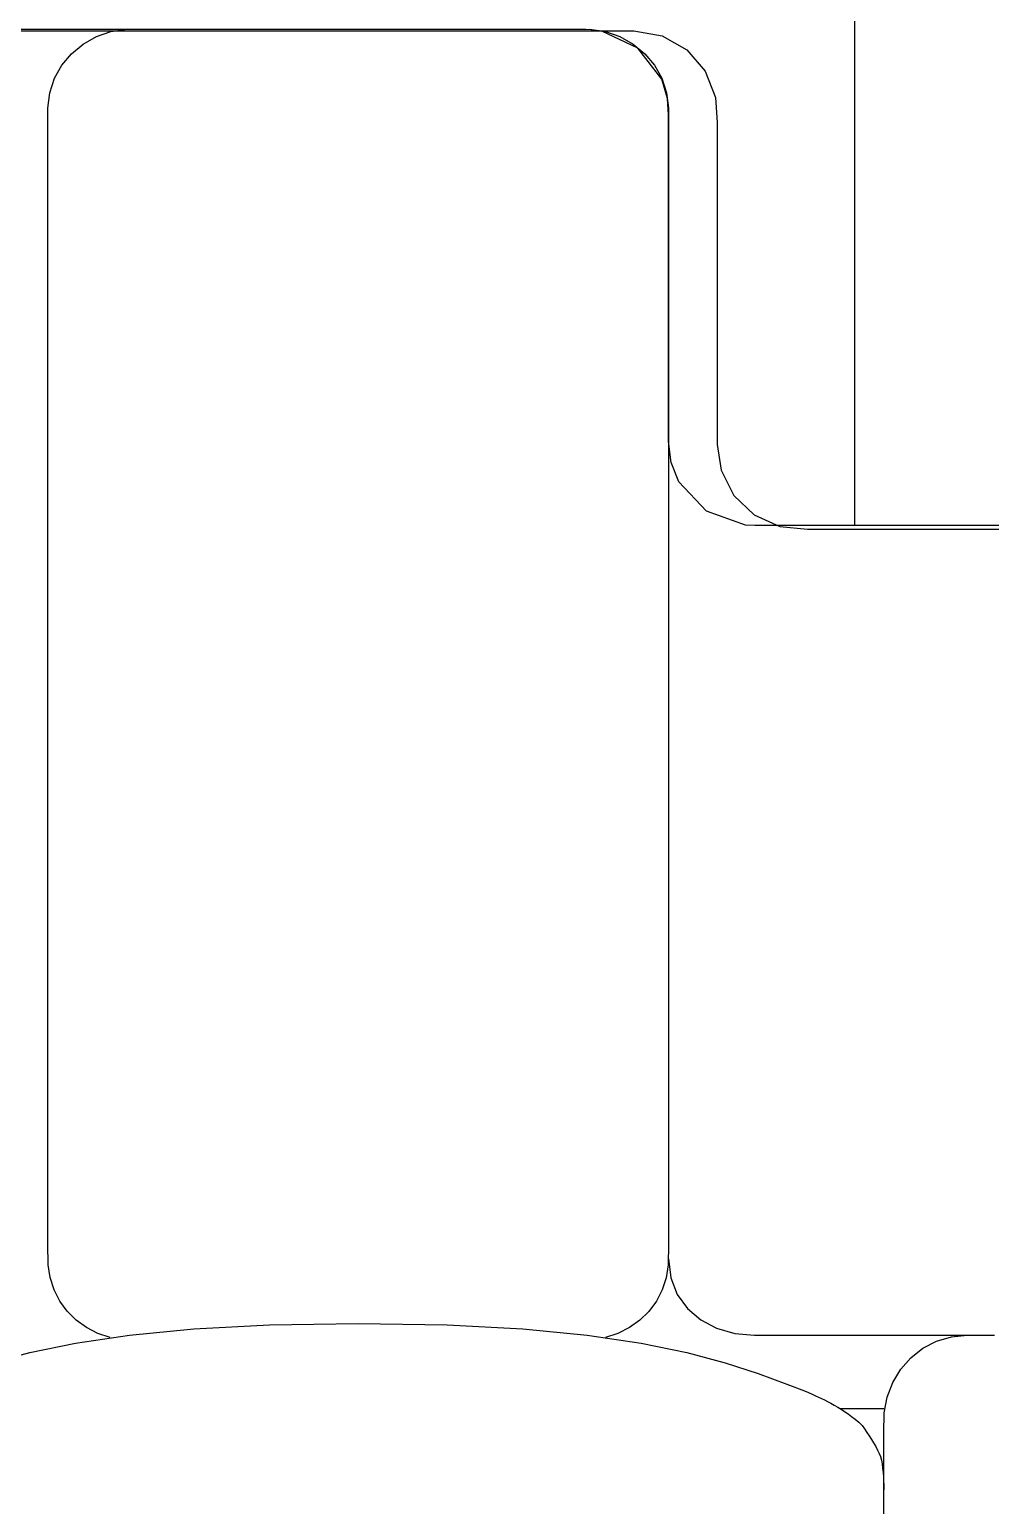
# Model space of a CAD drawing. Extents: x 1 to 47.7, y 0.2 to 35.
# Drawn here: x 42.253 to 42.598, y 11.405 to 11.935 of the extents above; entities that cross this region are included whole.
import ezdxf

# ---------------------------------------------------------------- set-up
doc = ezdxf.new("R2010")
doc.units = 0
doc.header["$MEASUREMENT"] = 0
for name, color, linetype in [('5_1___24__TARGET_LEDS___12', 7, 'CONTINUOUS'), ('6_1__EMPTY_IO_BOARD_POSITI', 7, 'CONTINUOUS'), ('6_2___8__INDEPENDENT_INPUT', 7, 'CONTINUOUS'), ('6_3___8__OPTOISO_INDEPENDE', 7, 'CONTINUOUS'), ('6_4___24__OPTOISO_INDEPEND', 7, 'CONTINUOUS'), ('6_5___8__INDEPENDENT_INPUT', 7, 'CONTINUOUS'), ('6_6___8__INDEPENDENT_INPUT', 7, 'CONTINUOUS'), ('6_7___8__OPTOISO_INDEPENDE', 7, 'CONTINUOUS'), ('6_8___8__OPTOISO_INDEPENDE', 7, 'CONTINUOUS'), ('8_0_____DWG', 7, 'CONTINUOUS')]:
    doc.layers.add(name, color=color, linetype=linetype)

msp = doc.modelspace()

# ---------------------------------------------------------------- linework, layer by layer
at = {"layer": '5_1___24__TARGET_LEDS___12'}
for points in [[(42.48211, 11.78713), (42.48211, 11.78919), (42.48211, 11.79492), (42.48211, 11.80364), (42.48211, 11.81467), (42.48211, 11.86831), (42.48211, 11.89133), (42.48211, 11.89951), (42.48211, 11.90456), (42.48177, 11.91035), (42.47975, 11.91728), (42.4712, 11.92846), (42.45817, 11.93454), (42.45443, 11.93505), (42.45251, 11.93513), (42.45009, 11.93513), (42.44532, 11.93513), (42.43783, 11.93513), (42.42767, 11.93513), (42.41489, 11.93513), (42.39955, 11.93513), (42.38171, 11.93513), (42.36141, 11.93513), (42.33873, 11.93513), (42.3137, 11.93513), (42.28639, 11.93513), (42.25686, 11.93513), (42.22515, 11.93513)], [(42.28172, 11.46532), (42.27728, 11.46681), (42.27319, 11.46893), (42.26951, 11.47162), (42.2663, 11.47481), (42.26361, 11.47846), (42.26153, 11.48249), (42.26009, 11.48685), (42.25937, 11.49149), (42.2593, 11.49898), (42.2593, 11.53122), (42.2593, 11.58531), (42.2593, 11.65298), (42.2593, 11.72596), (42.2593, 11.796), (42.2593, 11.85481), (42.2593, 11.89413), (42.25931, 11.90688), (42.26002, 11.91245), (42.26174, 11.91763), (42.26437, 11.92234), (42.26782, 11.92648), (42.27197, 11.92994), (42.27672, 11.93262), (42.28198, 11.93443), (42.28763, 11.93526)], [(42.45383, 11.93526), (42.45948, 11.93443), (42.46474, 11.93262), (42.46949, 11.92994), (42.47364, 11.92648), (42.47708, 11.92234), (42.47971, 11.91763), (42.48143, 11.91245), (42.48214, 11.90688), (42.48215, 11.89413), (42.48215, 11.85481), (42.48215, 11.796), (42.48215, 11.72596), (42.48215, 11.65298), (42.48215, 11.58531), (42.48215, 11.53122), (42.48215, 11.49898), (42.48207, 11.49148), (42.48135, 11.48682), (42.4799, 11.48244), (42.47779, 11.47839), (42.47508, 11.47475), (42.47183, 11.47156), (42.46811, 11.46889), (42.46398, 11.46679), (42.4595, 11.46532)], [(42.64725, 11.75697), (42.59471, 11.75697), (42.57012, 11.75697), (42.54837, 11.75697), (42.53078, 11.75697), (42.51861, 11.75697), (42.51318, 11.75697), (42.50986, 11.75712), (42.49575, 11.76212), (42.48587, 11.77275), (42.48312, 11.77959), (42.48215, 11.78713)], [(42.48215, 11.49356), (42.48296, 11.4868), (42.48529, 11.48085), (42.48893, 11.4758), (42.49371, 11.47172), (42.49944, 11.46871), (42.50594, 11.46684), (42.51302, 11.46619), (42.51725, 11.46619), (42.52818, 11.46619), (42.54311, 11.46619), (42.55938, 11.46619), (42.57431, 11.46619), (42.58523, 11.46619), (42.58946, 11.46619)], [(42.23899, 11.45627), (42.25281, 11.45994), (42.26919, 11.4633), (42.28865, 11.46618), (42.31172, 11.46844), (42.33892, 11.46991), (42.37078, 11.47044), (42.40264, 11.46991), (42.42984, 11.46844), (42.45291, 11.46618), (42.47236, 11.4633), (42.48874, 11.45994), (42.50256, 11.45627), (42.51434, 11.45246), (42.52462, 11.44865), (42.53094, 11.44617), (42.53244, 11.44555), (42.53377, 11.44498), (42.53496, 11.44446), (42.53607, 11.44395), (42.53714, 11.44344), (42.53819, 11.44291), (42.53929, 11.44235), (42.54045, 11.44173), (42.54169, 11.44107), (42.54292, 11.44036), (42.54415, 11.4396), (42.54539, 11.43879), (42.54663, 11.43793), (42.54789, 11.437), (42.54917, 11.43601), (42.55048, 11.43494), (42.5517, 11.43379), (42.5525, 11.43254), (42.55333, 11.43128), (42.55417, 11.43001), (42.555, 11.42874), (42.55581, 11.42747), (42.55657, 11.42621), (42.55726, 11.42495), (42.55785, 11.4237), (42.55828, 11.42256), (42.55859, 11.42134), (42.55884, 11.41996), (42.55905, 11.41848), (42.55921, 11.41692), (42.55932, 11.41532), (42.5594, 11.41372), (42.55945, 11.41215), (42.55946, 11.41065)], [(42.55943, 11.39957), (42.55943, 11.43097), (42.55957, 11.43827), (42.56063, 11.44397), (42.56266, 11.44925), (42.56555, 11.454), (42.5692, 11.45811), (42.57351, 11.46149), (42.57839, 11.46404), (42.58373, 11.46564), (42.58944, 11.46619), (42.58991, 11.46619), (42.59117, 11.46619), (42.59297, 11.46619), (42.59508, 11.46619), (42.59724, 11.46619), (42.59923, 11.46619)], [(42.54367, 11.43989), (42.55946, 11.43989)]]:
    msp.add_lwpolyline(points, dxfattribs=at)
at = {"layer": '6_1__EMPTY_IO_BOARD_POSITI'}
msp.add_lwpolyline([(42.21488, 11.93472), (42.26122, 11.93472), (42.30333, 11.93472), (42.34106, 11.93472), (42.37426, 11.93472), (42.40277, 11.93472), (42.42644, 11.93472), (42.44512, 11.93472), (42.45865, 11.93472), (42.46688, 11.93472), (42.46966, 11.93472), (42.47994, 11.9329), (42.48871, 11.92785), (42.4953, 11.92025), (42.49905, 11.91075), (42.49966, 11.90178), (42.49966, 11.89199), (42.49966, 11.87712), (42.49966, 11.83965), (42.49966, 11.82078), (42.49966, 11.80432), (42.49966, 11.79212), (42.49966, 11.78607), (42.50101, 11.77683), (42.50564, 11.7678), (42.51291, 11.76087), (42.52218, 11.75667), (42.53208, 11.75572), (42.53786, 11.75572), (42.54661, 11.75572), (42.5579, 11.75572), (42.5713, 11.75572), (42.60279, 11.75572)], dxfattribs=at)
at = {"layer": '6_2___8__INDEPENDENT_INPUT'}
for points in [[(42.48211, 11.78713), (42.48211, 11.78919), (42.48211, 11.79492), (42.48211, 11.80364), (42.48211, 11.81467), (42.48211, 11.86831), (42.48211, 11.89133), (42.48211, 11.89951), (42.48211, 11.90456), (42.48177, 11.91035), (42.47975, 11.91728), (42.4712, 11.92846), (42.45817, 11.93454), (42.45443, 11.93505), (42.45251, 11.93513), (42.45009, 11.93513), (42.44532, 11.93513), (42.43783, 11.93513), (42.42767, 11.93513), (42.41489, 11.93513), (42.39955, 11.93513), (42.38171, 11.93513), (42.36141, 11.93513), (42.33873, 11.93513), (42.3137, 11.93513), (42.28639, 11.93513), (42.25686, 11.93513), (42.22515, 11.93513)], [(42.28172, 11.46532), (42.27728, 11.46681), (42.27319, 11.46893), (42.26951, 11.47162), (42.2663, 11.47481), (42.26361, 11.47846), (42.26153, 11.48249), (42.26009, 11.48685), (42.25937, 11.49149), (42.2593, 11.49898), (42.2593, 11.53122), (42.2593, 11.58531), (42.2593, 11.65298), (42.2593, 11.72596), (42.2593, 11.796), (42.2593, 11.85481), (42.2593, 11.89413), (42.25931, 11.90688), (42.26002, 11.91245), (42.26174, 11.91763), (42.26437, 11.92234), (42.26782, 11.92648), (42.27197, 11.92994), (42.27672, 11.93262), (42.28198, 11.93443), (42.28763, 11.93526)], [(42.45383, 11.93526), (42.45948, 11.93443), (42.46474, 11.93262), (42.46949, 11.92994), (42.47364, 11.92648), (42.47708, 11.92234), (42.47971, 11.91763), (42.48143, 11.91245), (42.48214, 11.90688), (42.48215, 11.89413), (42.48215, 11.85481), (42.48215, 11.796), (42.48215, 11.72596), (42.48215, 11.65298), (42.48215, 11.58531), (42.48215, 11.53122), (42.48215, 11.49898), (42.48207, 11.49148), (42.48135, 11.48682), (42.4799, 11.48244), (42.47779, 11.47839), (42.47508, 11.47475), (42.47183, 11.47156), (42.46811, 11.46889), (42.46398, 11.46679), (42.4595, 11.46532)], [(42.64725, 11.75697), (42.59471, 11.75697), (42.57012, 11.75697), (42.54837, 11.75697), (42.53078, 11.75697), (42.51861, 11.75697), (42.51318, 11.75697), (42.50986, 11.75712), (42.49575, 11.76212), (42.48587, 11.77275), (42.48312, 11.77959), (42.48215, 11.78713)], [(42.48215, 11.49356), (42.48296, 11.4868), (42.48529, 11.48085), (42.48893, 11.4758), (42.49371, 11.47172), (42.49944, 11.46871), (42.50594, 11.46684), (42.51302, 11.46619), (42.51725, 11.46619), (42.52818, 11.46619), (42.54311, 11.46619), (42.55938, 11.46619), (42.57431, 11.46619), (42.58523, 11.46619), (42.58946, 11.46619)], [(42.23899, 11.45627), (42.25281, 11.45994), (42.26919, 11.4633), (42.28865, 11.46618), (42.31172, 11.46844), (42.33892, 11.46991), (42.37078, 11.47044), (42.40264, 11.46991), (42.42984, 11.46844), (42.45291, 11.46618), (42.47236, 11.4633), (42.48874, 11.45994), (42.50256, 11.45627), (42.51434, 11.45246), (42.52462, 11.44865), (42.53094, 11.44617), (42.53244, 11.44555), (42.53377, 11.44498), (42.53496, 11.44446), (42.53607, 11.44395), (42.53714, 11.44344), (42.53819, 11.44291), (42.53929, 11.44235), (42.54045, 11.44173), (42.54169, 11.44107), (42.54292, 11.44036), (42.54415, 11.4396), (42.54539, 11.43879), (42.54663, 11.43793), (42.54789, 11.437), (42.54917, 11.43601), (42.55048, 11.43494), (42.5517, 11.43379), (42.5525, 11.43254), (42.55333, 11.43128), (42.55417, 11.43001), (42.555, 11.42874), (42.55581, 11.42747), (42.55657, 11.42621), (42.55726, 11.42495), (42.55785, 11.4237), (42.55828, 11.42256), (42.55859, 11.42134), (42.55884, 11.41996), (42.55905, 11.41848), (42.55921, 11.41692), (42.55932, 11.41532), (42.5594, 11.41372), (42.55945, 11.41215), (42.55946, 11.41065)], [(42.55943, 11.39957), (42.55943, 11.43097), (42.55957, 11.43827), (42.56063, 11.44397), (42.56266, 11.44925), (42.56555, 11.454), (42.5692, 11.45811), (42.57351, 11.46149), (42.57839, 11.46404), (42.58373, 11.46564), (42.58944, 11.46619), (42.58991, 11.46619), (42.59117, 11.46619), (42.59297, 11.46619), (42.59508, 11.46619), (42.59724, 11.46619), (42.59923, 11.46619)], [(42.54367, 11.43989), (42.55946, 11.43989)]]:
    msp.add_lwpolyline(points, dxfattribs=at)
at = {"layer": '6_3___8__OPTOISO_INDEPENDE'}
for points in [[(42.48211, 11.78713), (42.48211, 11.78919), (42.48211, 11.79492), (42.48211, 11.80364), (42.48211, 11.81467), (42.48211, 11.86831), (42.48211, 11.89133), (42.48211, 11.89951), (42.48211, 11.90456), (42.48177, 11.91035), (42.47975, 11.91728), (42.4712, 11.92846), (42.45817, 11.93454), (42.45443, 11.93505), (42.45251, 11.93513), (42.45009, 11.93513), (42.44532, 11.93513), (42.43783, 11.93513), (42.42767, 11.93513), (42.41489, 11.93513), (42.39955, 11.93513), (42.38171, 11.93513), (42.36141, 11.93513), (42.33873, 11.93513), (42.3137, 11.93513), (42.28639, 11.93513), (42.25686, 11.93513), (42.22515, 11.93513)], [(42.28172, 11.46532), (42.27728, 11.46681), (42.27319, 11.46893), (42.26951, 11.47162), (42.2663, 11.47481), (42.26361, 11.47846), (42.26153, 11.48249), (42.26009, 11.48685), (42.25937, 11.49149), (42.2593, 11.49898), (42.2593, 11.53122), (42.2593, 11.58531), (42.2593, 11.65298), (42.2593, 11.72596), (42.2593, 11.796), (42.2593, 11.85481), (42.2593, 11.89413), (42.25931, 11.90688), (42.26002, 11.91245), (42.26174, 11.91763), (42.26437, 11.92234), (42.26782, 11.92648), (42.27197, 11.92994), (42.27672, 11.93262), (42.28198, 11.93443), (42.28763, 11.93526)], [(42.45383, 11.93526), (42.45948, 11.93443), (42.46474, 11.93262), (42.46949, 11.92994), (42.47364, 11.92648), (42.47708, 11.92234), (42.47971, 11.91763), (42.48143, 11.91245), (42.48214, 11.90688), (42.48215, 11.89413), (42.48215, 11.85481), (42.48215, 11.796), (42.48215, 11.72596), (42.48215, 11.65298), (42.48215, 11.58531), (42.48215, 11.53122), (42.48215, 11.49898), (42.48207, 11.49148), (42.48135, 11.48682), (42.4799, 11.48244), (42.47779, 11.47839), (42.47508, 11.47475), (42.47183, 11.47156), (42.46811, 11.46889), (42.46398, 11.46679), (42.4595, 11.46532)], [(42.64725, 11.75697), (42.59471, 11.75697), (42.57012, 11.75697), (42.54837, 11.75697), (42.53078, 11.75697), (42.51861, 11.75697), (42.51318, 11.75697), (42.50986, 11.75712), (42.49575, 11.76212), (42.48587, 11.77275), (42.48312, 11.77959), (42.48215, 11.78713)], [(42.48215, 11.49356), (42.48296, 11.4868), (42.48529, 11.48085), (42.48893, 11.4758), (42.49371, 11.47172), (42.49944, 11.46871), (42.50594, 11.46684), (42.51302, 11.46619), (42.51725, 11.46619), (42.52818, 11.46619), (42.54311, 11.46619), (42.55938, 11.46619), (42.57431, 11.46619), (42.58523, 11.46619), (42.58946, 11.46619)], [(42.23899, 11.45627), (42.25281, 11.45994), (42.26919, 11.4633), (42.28865, 11.46618), (42.31172, 11.46844), (42.33892, 11.46991), (42.37078, 11.47044), (42.40264, 11.46991), (42.42984, 11.46844), (42.45291, 11.46618), (42.47236, 11.4633), (42.48874, 11.45994), (42.50256, 11.45627), (42.51434, 11.45246), (42.52462, 11.44865), (42.53094, 11.44617), (42.53244, 11.44555), (42.53377, 11.44498), (42.53496, 11.44446), (42.53607, 11.44395), (42.53714, 11.44344), (42.53819, 11.44291), (42.53929, 11.44235), (42.54045, 11.44173), (42.54169, 11.44107), (42.54292, 11.44036), (42.54415, 11.4396), (42.54539, 11.43879), (42.54663, 11.43793), (42.54789, 11.437), (42.54917, 11.43601), (42.55048, 11.43494), (42.5517, 11.43379), (42.5525, 11.43254), (42.55333, 11.43128), (42.55417, 11.43001), (42.555, 11.42874), (42.55581, 11.42747), (42.55657, 11.42621), (42.55726, 11.42495), (42.55785, 11.4237), (42.55828, 11.42256), (42.55859, 11.42134), (42.55884, 11.41996), (42.55905, 11.41848), (42.55921, 11.41692), (42.55932, 11.41532), (42.5594, 11.41372), (42.55945, 11.41215), (42.55946, 11.41065)], [(42.55943, 11.39957), (42.55943, 11.43097), (42.55957, 11.43827), (42.56063, 11.44397), (42.56266, 11.44925), (42.56555, 11.454), (42.5692, 11.45811), (42.57351, 11.46149), (42.57839, 11.46404), (42.58373, 11.46564), (42.58944, 11.46619), (42.58991, 11.46619), (42.59117, 11.46619), (42.59297, 11.46619), (42.59508, 11.46619), (42.59724, 11.46619), (42.59923, 11.46619)], [(42.54367, 11.43989), (42.55946, 11.43989)]]:
    msp.add_lwpolyline(points, dxfattribs=at)
at = {"layer": '6_4___24__OPTOISO_INDEPEND'}
for points in [[(42.48211, 11.78713), (42.48211, 11.78919), (42.48211, 11.79492), (42.48211, 11.80364), (42.48211, 11.81467), (42.48211, 11.86831), (42.48211, 11.89133), (42.48211, 11.89951), (42.48211, 11.90456), (42.48177, 11.91035), (42.47975, 11.91728), (42.4712, 11.92846), (42.45817, 11.93454), (42.45443, 11.93505), (42.45251, 11.93513), (42.45009, 11.93513), (42.44532, 11.93513), (42.43783, 11.93513), (42.42767, 11.93513), (42.41489, 11.93513), (42.39955, 11.93513), (42.38171, 11.93513), (42.36141, 11.93513), (42.33873, 11.93513), (42.3137, 11.93513), (42.28639, 11.93513), (42.25686, 11.93513), (42.22515, 11.93513)], [(42.28172, 11.46532), (42.27728, 11.46681), (42.27319, 11.46893), (42.26951, 11.47162), (42.2663, 11.47481), (42.26361, 11.47846), (42.26153, 11.48249), (42.26009, 11.48685), (42.25937, 11.49149), (42.2593, 11.49898), (42.2593, 11.53122), (42.2593, 11.58531), (42.2593, 11.65298), (42.2593, 11.72596), (42.2593, 11.796), (42.2593, 11.85481), (42.2593, 11.89413), (42.25931, 11.90688), (42.26002, 11.91245), (42.26174, 11.91763), (42.26437, 11.92234), (42.26782, 11.92648), (42.27197, 11.92994), (42.27672, 11.93262), (42.28198, 11.93443), (42.28763, 11.93526)], [(42.45383, 11.93526), (42.45948, 11.93443), (42.46474, 11.93262), (42.46949, 11.92994), (42.47364, 11.92648), (42.47708, 11.92234), (42.47971, 11.91763), (42.48143, 11.91245), (42.48214, 11.90688), (42.48215, 11.89413), (42.48215, 11.85481), (42.48215, 11.796), (42.48215, 11.72596), (42.48215, 11.65298), (42.48215, 11.58531), (42.48215, 11.53122), (42.48215, 11.49898), (42.48207, 11.49148), (42.48135, 11.48682), (42.4799, 11.48244), (42.47779, 11.47839), (42.47508, 11.47475), (42.47183, 11.47156), (42.46811, 11.46889), (42.46398, 11.46679), (42.4595, 11.46532)], [(42.64725, 11.75697), (42.59471, 11.75697), (42.57012, 11.75697), (42.54837, 11.75697), (42.53078, 11.75697), (42.51861, 11.75697), (42.51318, 11.75697), (42.50986, 11.75712), (42.49575, 11.76212), (42.48587, 11.77275), (42.48312, 11.77959), (42.48215, 11.78713)], [(42.48215, 11.49356), (42.48296, 11.4868), (42.48529, 11.48085), (42.48893, 11.4758), (42.49371, 11.47172), (42.49944, 11.46871), (42.50594, 11.46684), (42.51302, 11.46619), (42.51725, 11.46619), (42.52818, 11.46619), (42.54311, 11.46619), (42.55938, 11.46619), (42.57431, 11.46619), (42.58523, 11.46619), (42.58946, 11.46619)], [(42.23899, 11.45627), (42.25281, 11.45994), (42.26919, 11.4633), (42.28865, 11.46618), (42.31172, 11.46844), (42.33892, 11.46991), (42.37078, 11.47044), (42.40264, 11.46991), (42.42984, 11.46844), (42.45291, 11.46618), (42.47236, 11.4633), (42.48874, 11.45994), (42.50256, 11.45627), (42.51434, 11.45246), (42.52462, 11.44865), (42.53094, 11.44617), (42.53244, 11.44555), (42.53377, 11.44498), (42.53496, 11.44446), (42.53607, 11.44395), (42.53714, 11.44344), (42.53819, 11.44291), (42.53929, 11.44235), (42.54045, 11.44173), (42.54169, 11.44107), (42.54292, 11.44036), (42.54415, 11.4396), (42.54539, 11.43879), (42.54663, 11.43793), (42.54789, 11.437), (42.54917, 11.43601), (42.55048, 11.43494), (42.5517, 11.43379), (42.5525, 11.43254), (42.55333, 11.43128), (42.55417, 11.43001), (42.555, 11.42874), (42.55581, 11.42747), (42.55657, 11.42621), (42.55726, 11.42495), (42.55785, 11.4237), (42.55828, 11.42256), (42.55859, 11.42134), (42.55884, 11.41996), (42.55905, 11.41848), (42.55921, 11.41692), (42.55932, 11.41532), (42.5594, 11.41372), (42.55945, 11.41215), (42.55946, 11.41065)], [(42.55943, 11.39957), (42.55943, 11.43097), (42.55957, 11.43827), (42.56063, 11.44397), (42.56266, 11.44925), (42.56555, 11.454), (42.5692, 11.45811), (42.57351, 11.46149), (42.57839, 11.46404), (42.58373, 11.46564), (42.58944, 11.46619), (42.58991, 11.46619), (42.59117, 11.46619), (42.59297, 11.46619), (42.59508, 11.46619), (42.59724, 11.46619), (42.59923, 11.46619)], [(42.54367, 11.43989), (42.55946, 11.43989)]]:
    msp.add_lwpolyline(points, dxfattribs=at)
at = {"layer": '6_5___8__INDEPENDENT_INPUT'}
for points in [[(42.48211, 11.78713), (42.48211, 11.78919), (42.48211, 11.79492), (42.48211, 11.80364), (42.48211, 11.81467), (42.48211, 11.86831), (42.48211, 11.89133), (42.48211, 11.89951), (42.48211, 11.90456), (42.48177, 11.91035), (42.47975, 11.91728), (42.4712, 11.92846), (42.45817, 11.93454), (42.45443, 11.93505), (42.45251, 11.93513), (42.45009, 11.93513), (42.44532, 11.93513), (42.43783, 11.93513), (42.42767, 11.93513), (42.41489, 11.93513), (42.39955, 11.93513), (42.38171, 11.93513), (42.36141, 11.93513), (42.33873, 11.93513), (42.3137, 11.93513), (42.28639, 11.93513), (42.25686, 11.93513), (42.22515, 11.93513)], [(42.28172, 11.46532), (42.27728, 11.46681), (42.27319, 11.46893), (42.26951, 11.47162), (42.2663, 11.47481), (42.26361, 11.47846), (42.26153, 11.48249), (42.26009, 11.48685), (42.25937, 11.49149), (42.2593, 11.49898), (42.2593, 11.53122), (42.2593, 11.58531), (42.2593, 11.65298), (42.2593, 11.72596), (42.2593, 11.796), (42.2593, 11.85481), (42.2593, 11.89413), (42.25931, 11.90688), (42.26002, 11.91245), (42.26174, 11.91763), (42.26437, 11.92234), (42.26782, 11.92648), (42.27197, 11.92994), (42.27672, 11.93262), (42.28198, 11.93443), (42.28763, 11.93526)], [(42.45383, 11.93526), (42.45948, 11.93443), (42.46474, 11.93262), (42.46949, 11.92994), (42.47364, 11.92648), (42.47708, 11.92234), (42.47971, 11.91763), (42.48143, 11.91245), (42.48214, 11.90688), (42.48215, 11.89413), (42.48215, 11.85481), (42.48215, 11.796), (42.48215, 11.72596), (42.48215, 11.65298), (42.48215, 11.58531), (42.48215, 11.53122), (42.48215, 11.49898), (42.48207, 11.49148), (42.48135, 11.48682), (42.4799, 11.48244), (42.47779, 11.47839), (42.47508, 11.47475), (42.47183, 11.47156), (42.46811, 11.46889), (42.46398, 11.46679), (42.4595, 11.46532)], [(42.64725, 11.75697), (42.59471, 11.75697), (42.57012, 11.75697), (42.54837, 11.75697), (42.53078, 11.75697), (42.51861, 11.75697), (42.51318, 11.75697), (42.50986, 11.75712), (42.49575, 11.76212), (42.48587, 11.77275), (42.48312, 11.77959), (42.48215, 11.78713)], [(42.48215, 11.49356), (42.48296, 11.4868), (42.48529, 11.48085), (42.48893, 11.4758), (42.49371, 11.47172), (42.49944, 11.46871), (42.50594, 11.46684), (42.51302, 11.46619), (42.51725, 11.46619), (42.52818, 11.46619), (42.54311, 11.46619), (42.55938, 11.46619), (42.57431, 11.46619), (42.58523, 11.46619), (42.58946, 11.46619)], [(42.23899, 11.45627), (42.25281, 11.45994), (42.26919, 11.4633), (42.28865, 11.46618), (42.31172, 11.46844), (42.33892, 11.46991), (42.37078, 11.47044), (42.40264, 11.46991), (42.42984, 11.46844), (42.45291, 11.46618), (42.47236, 11.4633), (42.48874, 11.45994), (42.50256, 11.45627), (42.51434, 11.45246), (42.52462, 11.44865), (42.53094, 11.44617), (42.53244, 11.44555), (42.53377, 11.44498), (42.53496, 11.44446), (42.53607, 11.44395), (42.53714, 11.44344), (42.53819, 11.44291), (42.53929, 11.44235), (42.54045, 11.44173), (42.54169, 11.44107), (42.54292, 11.44036), (42.54415, 11.4396), (42.54539, 11.43879), (42.54663, 11.43793), (42.54789, 11.437), (42.54917, 11.43601), (42.55048, 11.43494), (42.5517, 11.43379), (42.5525, 11.43254), (42.55333, 11.43128), (42.55417, 11.43001), (42.555, 11.42874), (42.55581, 11.42747), (42.55657, 11.42621), (42.55726, 11.42495), (42.55785, 11.4237), (42.55828, 11.42256), (42.55859, 11.42134), (42.55884, 11.41996), (42.55905, 11.41848), (42.55921, 11.41692), (42.55932, 11.41532), (42.5594, 11.41372), (42.55945, 11.41215), (42.55946, 11.41065)], [(42.55943, 11.39957), (42.55943, 11.43097), (42.55957, 11.43827), (42.56063, 11.44397), (42.56266, 11.44925), (42.56555, 11.454), (42.5692, 11.45811), (42.57351, 11.46149), (42.57839, 11.46404), (42.58373, 11.46564), (42.58944, 11.46619), (42.58991, 11.46619), (42.59117, 11.46619), (42.59297, 11.46619), (42.59508, 11.46619), (42.59724, 11.46619), (42.59923, 11.46619)], [(42.54367, 11.43989), (42.55946, 11.43989)]]:
    msp.add_lwpolyline(points, dxfattribs=at)
at = {"layer": '6_6___8__INDEPENDENT_INPUT'}
for points in [[(42.48211, 11.78713), (42.48211, 11.78919), (42.48211, 11.79492), (42.48211, 11.80364), (42.48211, 11.81467), (42.48211, 11.86831), (42.48211, 11.89133), (42.48211, 11.89951), (42.48211, 11.90456), (42.48177, 11.91035), (42.47975, 11.91728), (42.4712, 11.92846), (42.45817, 11.93454), (42.45443, 11.93505), (42.45251, 11.93513), (42.45009, 11.93513), (42.44532, 11.93513), (42.43783, 11.93513), (42.42767, 11.93513), (42.41489, 11.93513), (42.39955, 11.93513), (42.38171, 11.93513), (42.36141, 11.93513), (42.33873, 11.93513), (42.3137, 11.93513), (42.28639, 11.93513), (42.25686, 11.93513), (42.22515, 11.93513)], [(42.28172, 11.46532), (42.27728, 11.46681), (42.27319, 11.46893), (42.26951, 11.47162), (42.2663, 11.47481), (42.26361, 11.47846), (42.26153, 11.48249), (42.26009, 11.48685), (42.25937, 11.49149), (42.2593, 11.49898), (42.2593, 11.53122), (42.2593, 11.58531), (42.2593, 11.65298), (42.2593, 11.72596), (42.2593, 11.796), (42.2593, 11.85481), (42.2593, 11.89413), (42.25931, 11.90688), (42.26002, 11.91245), (42.26174, 11.91763), (42.26437, 11.92234), (42.26782, 11.92648), (42.27197, 11.92994), (42.27672, 11.93262), (42.28198, 11.93443), (42.28763, 11.93526)], [(42.45383, 11.93526), (42.45948, 11.93443), (42.46474, 11.93262), (42.46949, 11.92994), (42.47364, 11.92648), (42.47708, 11.92234), (42.47971, 11.91763), (42.48143, 11.91245), (42.48214, 11.90688), (42.48215, 11.89413), (42.48215, 11.85481), (42.48215, 11.796), (42.48215, 11.72596), (42.48215, 11.65298), (42.48215, 11.58531), (42.48215, 11.53122), (42.48215, 11.49898), (42.48207, 11.49148), (42.48135, 11.48682), (42.4799, 11.48244), (42.47779, 11.47839), (42.47508, 11.47475), (42.47183, 11.47156), (42.46811, 11.46889), (42.46398, 11.46679), (42.4595, 11.46532)], [(42.64725, 11.75697), (42.59471, 11.75697), (42.57012, 11.75697), (42.54837, 11.75697), (42.53078, 11.75697), (42.51861, 11.75697), (42.51318, 11.75697), (42.50986, 11.75712), (42.49575, 11.76212), (42.48587, 11.77275), (42.48312, 11.77959), (42.48215, 11.78713)], [(42.48215, 11.49356), (42.48296, 11.4868), (42.48529, 11.48085), (42.48893, 11.4758), (42.49371, 11.47172), (42.49944, 11.46871), (42.50594, 11.46684), (42.51302, 11.46619), (42.51725, 11.46619), (42.52818, 11.46619), (42.54311, 11.46619), (42.55938, 11.46619), (42.57431, 11.46619), (42.58523, 11.46619), (42.58946, 11.46619)], [(42.23899, 11.45627), (42.25281, 11.45994), (42.26919, 11.4633), (42.28865, 11.46618), (42.31172, 11.46844), (42.33892, 11.46991), (42.37078, 11.47044), (42.40264, 11.46991), (42.42984, 11.46844), (42.45291, 11.46618), (42.47236, 11.4633), (42.48874, 11.45994), (42.50256, 11.45627), (42.51434, 11.45246), (42.52462, 11.44865), (42.53094, 11.44617), (42.53244, 11.44555), (42.53377, 11.44498), (42.53496, 11.44446), (42.53607, 11.44395), (42.53714, 11.44344), (42.53819, 11.44291), (42.53929, 11.44235), (42.54045, 11.44173), (42.54169, 11.44107), (42.54292, 11.44036), (42.54415, 11.4396), (42.54539, 11.43879), (42.54663, 11.43793), (42.54789, 11.437), (42.54917, 11.43601), (42.55048, 11.43494), (42.5517, 11.43379), (42.5525, 11.43254), (42.55333, 11.43128), (42.55417, 11.43001), (42.555, 11.42874), (42.55581, 11.42747), (42.55657, 11.42621), (42.55726, 11.42495), (42.55785, 11.4237), (42.55828, 11.42256), (42.55859, 11.42134), (42.55884, 11.41996), (42.55905, 11.41848), (42.55921, 11.41692), (42.55932, 11.41532), (42.5594, 11.41372), (42.55945, 11.41215), (42.55946, 11.41065)], [(42.55943, 11.39957), (42.55943, 11.43097), (42.55957, 11.43827), (42.56063, 11.44397), (42.56266, 11.44925), (42.56555, 11.454), (42.5692, 11.45811), (42.57351, 11.46149), (42.57839, 11.46404), (42.58373, 11.46564), (42.58944, 11.46619), (42.58991, 11.46619), (42.59117, 11.46619), (42.59297, 11.46619), (42.59508, 11.46619), (42.59724, 11.46619), (42.59923, 11.46619)], [(42.54367, 11.43989), (42.55946, 11.43989)]]:
    msp.add_lwpolyline(points, dxfattribs=at)
at = {"layer": '6_7___8__OPTOISO_INDEPENDE'}
for points in [[(42.48211, 11.78713), (42.48211, 11.78919), (42.48211, 11.79492), (42.48211, 11.80364), (42.48211, 11.81467), (42.48211, 11.86831), (42.48211, 11.89133), (42.48211, 11.89951), (42.48211, 11.90456), (42.48177, 11.91035), (42.47975, 11.91728), (42.4712, 11.92846), (42.45817, 11.93454), (42.45443, 11.93505), (42.45251, 11.93513), (42.45009, 11.93513), (42.44532, 11.93513), (42.43783, 11.93513), (42.42767, 11.93513), (42.41489, 11.93513), (42.39955, 11.93513), (42.38171, 11.93513), (42.36141, 11.93513), (42.33873, 11.93513), (42.3137, 11.93513), (42.28639, 11.93513), (42.25686, 11.93513), (42.22515, 11.93513)], [(42.28172, 11.46532), (42.27728, 11.46681), (42.27319, 11.46893), (42.26951, 11.47162), (42.2663, 11.47481), (42.26361, 11.47846), (42.26153, 11.48249), (42.26009, 11.48685), (42.25937, 11.49149), (42.2593, 11.49898), (42.2593, 11.53122), (42.2593, 11.58531), (42.2593, 11.65298), (42.2593, 11.72596), (42.2593, 11.796), (42.2593, 11.85481), (42.2593, 11.89413), (42.25931, 11.90688), (42.26002, 11.91245), (42.26174, 11.91763), (42.26437, 11.92234), (42.26782, 11.92648), (42.27197, 11.92994), (42.27672, 11.93262), (42.28198, 11.93443), (42.28763, 11.93526)], [(42.45383, 11.93526), (42.45948, 11.93443), (42.46474, 11.93262), (42.46949, 11.92994), (42.47364, 11.92648), (42.47708, 11.92234), (42.47971, 11.91763), (42.48143, 11.91245), (42.48214, 11.90688), (42.48215, 11.89413), (42.48215, 11.85481), (42.48215, 11.796), (42.48215, 11.72596), (42.48215, 11.65298), (42.48215, 11.58531), (42.48215, 11.53122), (42.48215, 11.49898), (42.48207, 11.49148), (42.48135, 11.48682), (42.4799, 11.48244), (42.47779, 11.47839), (42.47508, 11.47475), (42.47183, 11.47156), (42.46811, 11.46889), (42.46398, 11.46679), (42.4595, 11.46532)], [(42.64725, 11.75697), (42.59471, 11.75697), (42.57012, 11.75697), (42.54837, 11.75697), (42.53078, 11.75697), (42.51861, 11.75697), (42.51318, 11.75697), (42.50986, 11.75712), (42.49575, 11.76212), (42.48587, 11.77275), (42.48312, 11.77959), (42.48215, 11.78713)], [(42.48215, 11.49356), (42.48296, 11.4868), (42.48529, 11.48085), (42.48893, 11.4758), (42.49371, 11.47172), (42.49944, 11.46871), (42.50594, 11.46684), (42.51302, 11.46619), (42.51725, 11.46619), (42.52818, 11.46619), (42.54311, 11.46619), (42.55938, 11.46619), (42.57431, 11.46619), (42.58523, 11.46619), (42.58946, 11.46619)], [(42.23899, 11.45627), (42.25281, 11.45994), (42.26919, 11.4633), (42.28865, 11.46618), (42.31172, 11.46844), (42.33892, 11.46991), (42.37078, 11.47044), (42.40264, 11.46991), (42.42984, 11.46844), (42.45291, 11.46618), (42.47236, 11.4633), (42.48874, 11.45994), (42.50256, 11.45627), (42.51434, 11.45246), (42.52462, 11.44865), (42.53094, 11.44617), (42.53244, 11.44555), (42.53377, 11.44498), (42.53496, 11.44446), (42.53607, 11.44395), (42.53714, 11.44344), (42.53819, 11.44291), (42.53929, 11.44235), (42.54045, 11.44173), (42.54169, 11.44107), (42.54292, 11.44036), (42.54415, 11.4396), (42.54539, 11.43879), (42.54663, 11.43793), (42.54789, 11.437), (42.54917, 11.43601), (42.55048, 11.43494), (42.5517, 11.43379), (42.5525, 11.43254), (42.55333, 11.43128), (42.55417, 11.43001), (42.555, 11.42874), (42.55581, 11.42747), (42.55657, 11.42621), (42.55726, 11.42495), (42.55785, 11.4237), (42.55828, 11.42256), (42.55859, 11.42134), (42.55884, 11.41996), (42.55905, 11.41848), (42.55921, 11.41692), (42.55932, 11.41532), (42.5594, 11.41372), (42.55945, 11.41215), (42.55946, 11.41065)], [(42.55943, 11.39957), (42.55943, 11.43097), (42.55957, 11.43827), (42.56063, 11.44397), (42.56266, 11.44925), (42.56555, 11.454), (42.5692, 11.45811), (42.57351, 11.46149), (42.57839, 11.46404), (42.58373, 11.46564), (42.58944, 11.46619), (42.58991, 11.46619), (42.59117, 11.46619), (42.59297, 11.46619), (42.59508, 11.46619), (42.59724, 11.46619), (42.59923, 11.46619)], [(42.54367, 11.43989), (42.55946, 11.43989)]]:
    msp.add_lwpolyline(points, dxfattribs=at)
at = {"layer": '6_8___8__OPTOISO_INDEPENDE'}
for points in [[(42.48211, 11.78713), (42.48211, 11.78919), (42.48211, 11.79492), (42.48211, 11.80364), (42.48211, 11.81467), (42.48211, 11.86831), (42.48211, 11.89133), (42.48211, 11.89951), (42.48211, 11.90456), (42.48177, 11.91035), (42.47975, 11.91728), (42.4712, 11.92846), (42.45817, 11.93454), (42.45443, 11.93505), (42.45251, 11.93513), (42.45009, 11.93513), (42.44532, 11.93513), (42.43783, 11.93513), (42.42767, 11.93513), (42.41489, 11.93513), (42.39955, 11.93513), (42.38171, 11.93513), (42.36141, 11.93513), (42.33873, 11.93513), (42.3137, 11.93513), (42.28639, 11.93513), (42.25686, 11.93513), (42.22515, 11.93513)], [(42.28172, 11.46532), (42.27728, 11.46681), (42.27319, 11.46893), (42.26951, 11.47162), (42.2663, 11.47481), (42.26361, 11.47846), (42.26153, 11.48249), (42.26009, 11.48685), (42.25937, 11.49149), (42.2593, 11.49898), (42.2593, 11.53122), (42.2593, 11.58531), (42.2593, 11.65298), (42.2593, 11.72596), (42.2593, 11.796), (42.2593, 11.85481), (42.2593, 11.89413), (42.25931, 11.90688), (42.26002, 11.91245), (42.26174, 11.91763), (42.26437, 11.92234), (42.26782, 11.92648), (42.27197, 11.92994), (42.27672, 11.93262), (42.28198, 11.93443), (42.28763, 11.93526)], [(42.45383, 11.93526), (42.45948, 11.93443), (42.46474, 11.93262), (42.46949, 11.92994), (42.47364, 11.92648), (42.47708, 11.92234), (42.47971, 11.91763), (42.48143, 11.91245), (42.48214, 11.90688), (42.48215, 11.89413), (42.48215, 11.85481), (42.48215, 11.796), (42.48215, 11.72596), (42.48215, 11.65298), (42.48215, 11.58531), (42.48215, 11.53122), (42.48215, 11.49898), (42.48207, 11.49148), (42.48135, 11.48682), (42.4799, 11.48244), (42.47779, 11.47839), (42.47508, 11.47475), (42.47183, 11.47156), (42.46811, 11.46889), (42.46398, 11.46679), (42.4595, 11.46532)], [(42.64725, 11.75697), (42.59471, 11.75697), (42.57012, 11.75697), (42.54837, 11.75697), (42.53078, 11.75697), (42.51861, 11.75697), (42.51318, 11.75697), (42.50986, 11.75712), (42.49575, 11.76212), (42.48587, 11.77275), (42.48312, 11.77959), (42.48215, 11.78713)], [(42.48215, 11.49356), (42.48296, 11.4868), (42.48529, 11.48085), (42.48893, 11.4758), (42.49371, 11.47172), (42.49944, 11.46871), (42.50594, 11.46684), (42.51302, 11.46619), (42.51725, 11.46619), (42.52818, 11.46619), (42.54311, 11.46619), (42.55938, 11.46619), (42.57431, 11.46619), (42.58523, 11.46619), (42.58946, 11.46619)], [(42.23899, 11.45627), (42.25281, 11.45994), (42.26919, 11.4633), (42.28865, 11.46618), (42.31172, 11.46844), (42.33892, 11.46991), (42.37078, 11.47044), (42.40264, 11.46991), (42.42984, 11.46844), (42.45291, 11.46618), (42.47236, 11.4633), (42.48874, 11.45994), (42.50256, 11.45627), (42.51434, 11.45246), (42.52462, 11.44865), (42.53094, 11.44617), (42.53244, 11.44555), (42.53377, 11.44498), (42.53496, 11.44446), (42.53607, 11.44395), (42.53714, 11.44344), (42.53819, 11.44291), (42.53929, 11.44235), (42.54045, 11.44173), (42.54169, 11.44107), (42.54292, 11.44036), (42.54415, 11.4396), (42.54539, 11.43879), (42.54663, 11.43793), (42.54789, 11.437), (42.54917, 11.43601), (42.55048, 11.43494), (42.5517, 11.43379), (42.5525, 11.43254), (42.55333, 11.43128), (42.55417, 11.43001), (42.555, 11.42874), (42.55581, 11.42747), (42.55657, 11.42621), (42.55726, 11.42495), (42.55785, 11.4237), (42.55828, 11.42256), (42.55859, 11.42134), (42.55884, 11.41996), (42.55905, 11.41848), (42.55921, 11.41692), (42.55932, 11.41532), (42.5594, 11.41372), (42.55945, 11.41215), (42.55946, 11.41065)], [(42.55943, 11.39957), (42.55943, 11.43097), (42.55957, 11.43827), (42.56063, 11.44397), (42.56266, 11.44925), (42.56555, 11.454), (42.5692, 11.45811), (42.57351, 11.46149), (42.57839, 11.46404), (42.58373, 11.46564), (42.58944, 11.46619), (42.58991, 11.46619), (42.59117, 11.46619), (42.59297, 11.46619), (42.59508, 11.46619), (42.59724, 11.46619), (42.59923, 11.46619)], [(42.54367, 11.43989), (42.55946, 11.43989)]]:
    msp.add_lwpolyline(points, dxfattribs=at)
at = {"layer": '8_0_____DWG'}
msp.add_lwpolyline([(42.54892, 12.34475), (42.54892, 11.75697)], dxfattribs=at)

doc.saveas('drawing.dxf')
